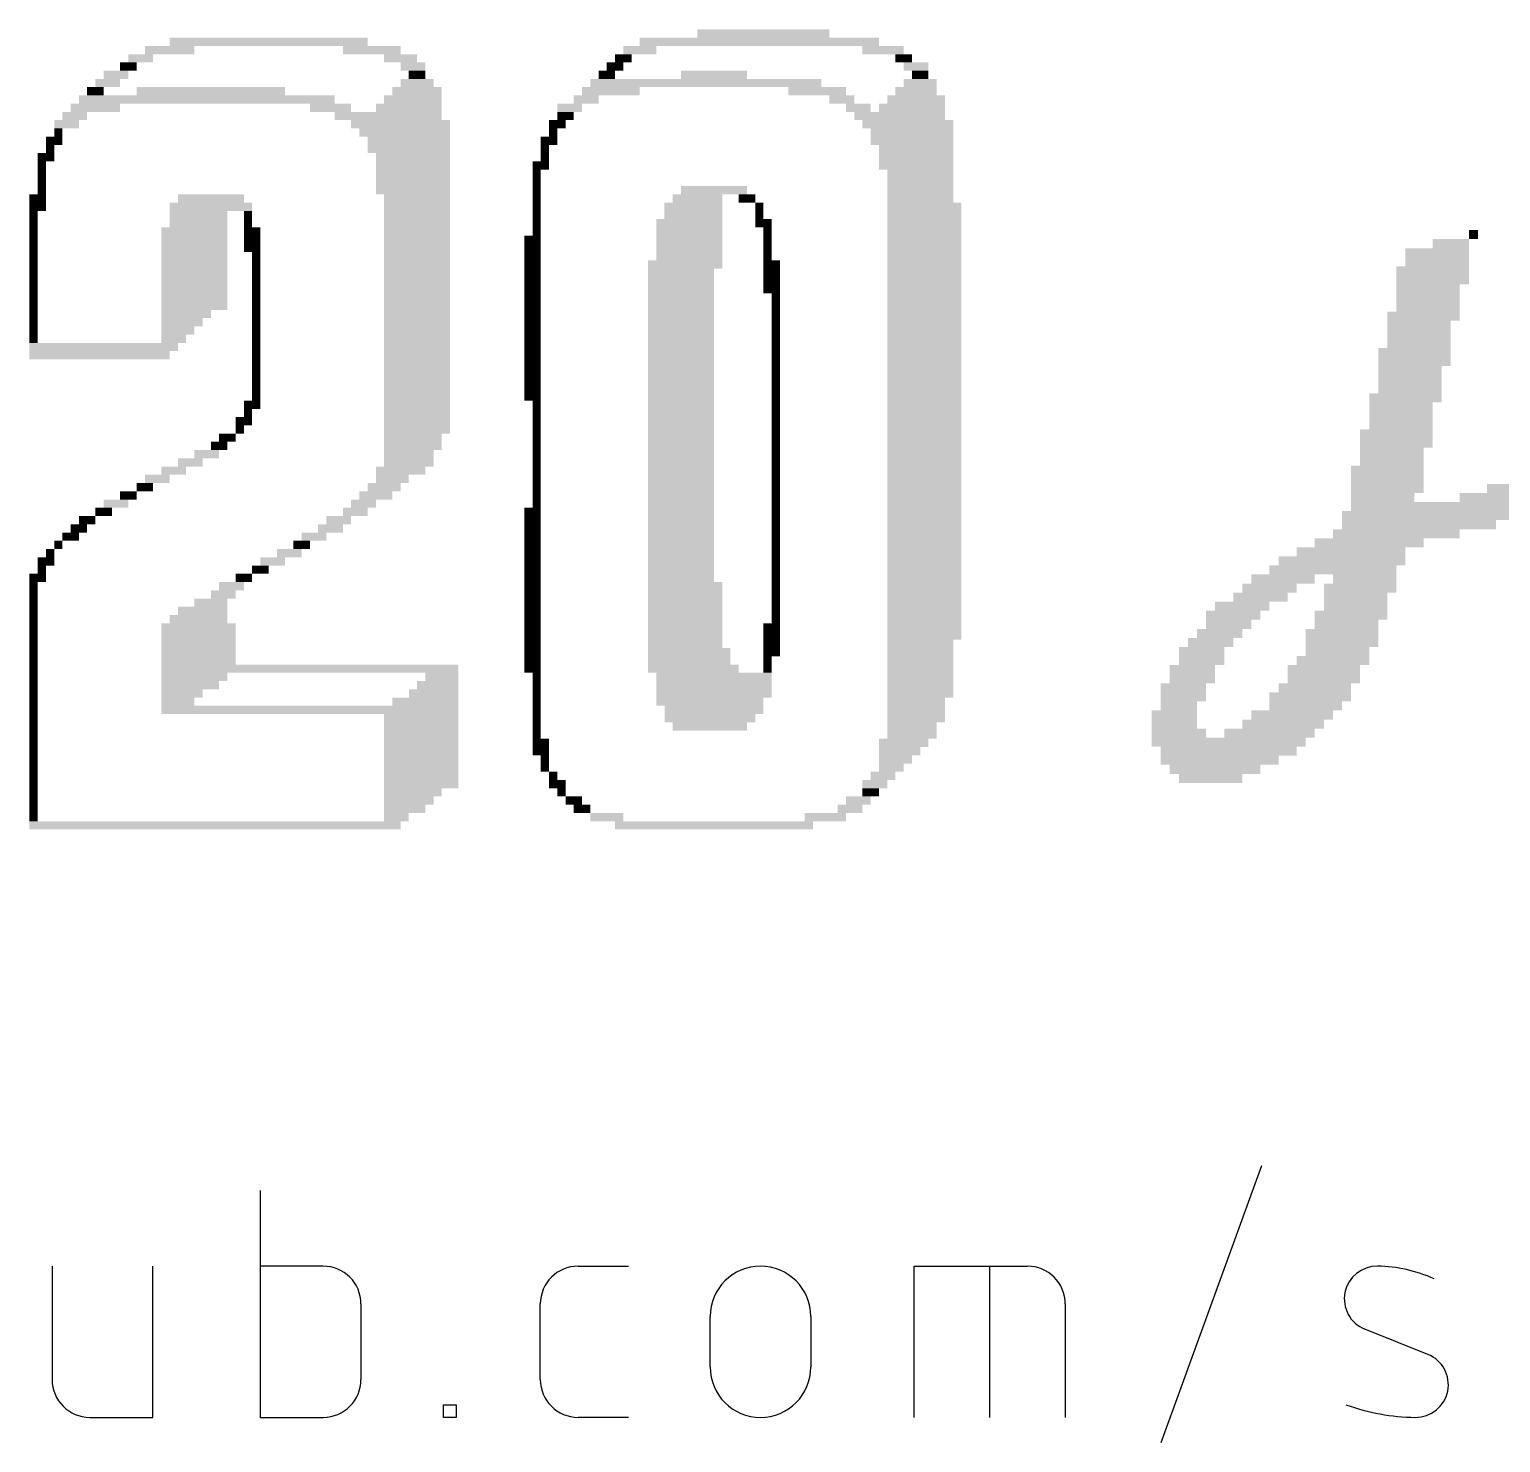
# Model space of a CAD drawing. Extents: x 0 to 102, y 0 to 103.
# Drawn here: x 67.54 to 75.12, y 13.1 to 20.38 of the extents above; entities that cross this region are included whole.
import ezdxf

# ---------------------------------------------------------------- set-up
doc = ezdxf.new("R2010")
doc.units = 0
doc.layers.add('21', color=253, linetype='CONTINUOUS')

# ---------------------------------------------------------------- blocks, each defined once
blk = doc.blocks.new('RECT')
blk.add_solid([(-0.5, -0.5), (0.5, -0.5), (-0.5, 0.5), (0.5, 0.5)])

msp = doc.modelspace()

# ---------------------------------------------------------------- linework, layer by layer
at = {"layer": '21'}
for p, q in [((73.3679, 13.0972), (73.8872, 14.5253)), ((68.7256, 14.3955), (68.7256, 13.2271)), ((67.6529, 14.006), (67.6529, 13.4218)), ((68.1722, 13.2271), (68.1722, 14.006)), ((69.0501, 14.006), (68.7256, 14.006)), ((70.3635, 14.006), (70.6232, 14.006)), ((72.095, 13.2271), (72.095, 14.006)), ((72.095, 14.006), (72.6792, 14.006)), ((72.4845, 13.2271), (72.4845, 14.006)), ((69.2449, 13.4218), (69.2449, 13.8113)), ((70.1688, 13.4218), (70.1688, 13.8113)), ((72.874, 13.8113), (72.874, 13.2271)), ((71.0438, 13.4867), (71.0438, 13.7463)), ((71.5631, 13.7463), (71.5631, 13.4867)), ((74.7423, 13.5516), (74.4177, 13.6814)), ((69.6708, 13.2271), (69.6708, 13.292)), ((69.6708, 13.292), (69.7357, 13.292)), ((69.7357, 13.292), (69.7357, 13.2271)), ((67.8476, 13.2271), (68.1722, 13.2271)), ((68.7256, 13.2271), (69.0501, 13.2271)), ((69.7357, 13.2271), (69.6708, 13.2271)), ((70.6232, 13.2271), (70.3635, 13.2271))]:
    msp.add_line(p, q, dxfattribs=at)
for centre, radius, start, end in [((69.0501, 13.8113), 0.1947, 0, 90), ((70.3635, 13.8113), 0.1947, 90, 180), ((71.3034, 13.7463), 0.2596, 0, 180), ((72.6792, 13.8113), 0.1947, 0, 90), ((74.4802, 13.8377), 0.1683, 89.1818, 248.1989), ((74.4721, 13.2689), 0.7371, 65.7612, 89.1819), ((74.6798, 13.3953), 0.1683, 269.1818, 68.1989), ((67.8476, 13.4218), 0.1947, 180, 270), ((69.0501, 13.4218), 0.1947, 270, 359.9991), ((70.3635, 13.4218), 0.1947, 180, 270), ((71.3034, 13.4867), 0.2596, 180, 0), ((74.6931, 14.3278), 1.1008, 250.209, 269.1819)]:
    msp.add_arc(centre, radius, start, end, dxfattribs=at)

# ---------------------------------------------------------------- block references
for p, xscale, yscale in [((68.7688, 20.315), 1.02, 0.0425), ((71.2976, 20.315), 1.2325, 0.0425), ((71.3188, 20.3575), 0.68, 0.0425), ((68.1101, 20.23), 0.1275, 0.0425), ((68.2588, 20.2725), 0.255, 0.0425), ((69.3, 20.2725), 0.2975, 0.0425), ((69.4488, 20.23), 0.17, 0.0425), ((70.5963, 20.23), 0.085, 0.0425), ((70.6813, 20.2725), 0.17, 0.0425), ((71.9351, 20.2725), 0.2125, 0.0425), ((72.0413, 20.23), 0.085, 0.0425), ((67.9826, 20.145), 0.1275, 0.0425), ((68.0463, 20.1875), 0.085, 0.0425), ((69.5126, 20.1875), 0.1275, 0.0425), ((69.5338, 20.145), 0.085, 0.0425), ((70.5113, 20.145), 0.085, 0.0425), ((70.5538, 20.1875), 0.085, 0.0425), ((71.0638, 20.145), 0.34, 0.0425), ((72.1051, 20.1875), 0.1275, 0.0425), ((72.1263, 20.145), 0.085, 0.0425), ((67.94, 20.1025), 0.1275, 0.0425), ((69.5338, 20.1025), 0.17, 0.0425), ((71.0213, 20.1025), 1.19, 0.0425), ((72.1263, 20.1025), 0.17, 0.0425), ((68.45, 20.0175), 1.3176, 0.0425), ((67.8763, 20.06), 0.085, 0.0425), ((68.4713, 20.06), 0.765, 0.0425), ((69.5126, 20.0175), 0.2975, 0.0425), ((69.5338, 20.06), 0.255, 0.0425), ((70.4051, 20.0175), 0.1275, 0.0425), ((70.5326, 20.06), 0.2975, 0.0425), ((71.5951, 20.06), 0.2975, 0.0425), ((71.7225, 20.0175), 0.1275, 0.0425), ((72.1051, 20.0175), 0.2975, 0.0425), ((72.1051, 20.06), 0.2125, 0.0425), ((67.77, 19.9325), 0.1275, 0.0425), ((67.8763, 19.975), 0.255, 0.0425), ((69.0876, 19.975), 0.2125, 0.0425), ((69.3851, 19.9325), 0.5525, 0.0425), ((69.4913, 19.975), 0.34, 0.0425), ((70.3201, 19.975), 0.1275, 0.0425), ((70.2988, 19.9325), 0.085, 0.0425), ((71.8076, 19.975), 0.1275, 0.0425), ((72.02, 19.9325), 0.4675, 0.0425), ((72.0838, 19.975), 0.34, 0.0425), ((67.7275, 19.89), 0.1274, 0.0425), ((67.6851, 19.8475), 0.0425, 0.0425), ((69.4488, 19.89), 0.51, 0.0425), ((69.4701, 19.8475), 0.4675, 0.0425), ((70.2563, 19.89), 0.085, 0.0425), ((70.2351, 19.8475), 0.0425, 0.0425), ((72.0626, 19.89), 0.4675, 0.0425), ((72.0838, 19.8475), 0.425, 0.0425), ((67.6638, 19.805), 0.0851, 0.0425), ((69.4913, 19.805), 0.425, 0.0425), ((70.2138, 19.805), 0.085, 0.0425), ((72.0838, 19.805), 0.425, 0.0425), ((67.6213, 19.72), 0.085, 0.0425), ((67.6425, 19.7625), 0.0426, 0.0425), ((69.4913, 19.7625), 0.425, 0.0425), ((69.5126, 19.72), 0.3825, 0.0425), ((70.1925, 19.7625), 0.0425, 0.0425), ((70.1925, 19.72), 0.0425, 0.0425), ((72.1051, 19.7625), 0.3825, 0.0425), ((72.1051, 19.72), 0.3825, 0.0425), ((67.6, 19.6775), 0.0424, 0.0425), ((67.6, 19.635), 0.0424, 0.0425), ((69.5126, 19.6775), 0.3825, 0.0425), ((69.5126, 19.635), 0.3825, 0.0425), ((70.1713, 19.6775), 0.085, 0.0425), ((70.1501, 19.635), 0.0425, 0.0425), ((72.1051, 19.6775), 0.3825, 0.0425), ((72.1263, 19.635), 0.34, 0.0425), ((67.6, 19.5925), 0.0424, 0.0425), ((67.6, 19.55), 0.0424, 0.0425), ((69.5126, 19.5925), 0.3825, 0.0425), ((69.5126, 19.55), 0.3825, 0.0425), ((70.1501, 19.5925), 0.0425, 0.0425), ((70.1501, 19.55), 0.0425, 0.0425), ((71.0638, 19.55), 0.34, 0.0425), ((72.1263, 19.5925), 0.34, 0.0425), ((72.1263, 19.55), 0.34, 0.0425), ((67.5787, 19.5075), 0.0849, 0.0425), ((67.5787, 19.465), 0.0849, 0.0425), ((68.4712, 19.465), 0.4249, 0.0425), ((68.4713, 19.5075), 0.34, 0.0425), ((69.5338, 19.5075), 0.34, 0.0425), ((69.5338, 19.465), 0.34, 0.0425), ((70.1501, 19.5075), 0.0425, 0.0425), ((70.1501, 19.465), 0.0425, 0.0425), ((70.9575, 19.465), 0.2975, 0.0425), ((70.9788, 19.5075), 0.255, 0.0425), ((71.2338, 19.5075), 0.085, 0.0425), ((71.2976, 19.465), 0.0425, 0.0425), ((72.1263, 19.5075), 0.34, 0.0425), ((72.1476, 19.465), 0.3825, 0.0425), ((67.5576, 19.4225), 0.0425, 0.0425), ((68.4076, 19.4225), 0.2975, 0.0425), ((68.6625, 19.4225), 0.0424, 0.0425), ((69.5338, 19.4225), 0.34, 0.0425), ((70.1501, 19.4225), 0.0425, 0.0425), ((70.9575, 19.4225), 0.2975, 0.0425), ((71.2976, 19.4225), 0.0425, 0.0425), ((72.1476, 19.4225), 0.3825, 0.0425), ((67.5576, 19.38), 0.0425, 0.0425), ((67.5576, 19.3375), 0.0425, 0.0425), ((68.3863, 19.3375), 0.34, 0.0425), ((68.4076, 19.38), 0.2975, 0.0425), ((68.6625, 19.38), 0.0424, 0.0425), ((68.6838, 19.3375), 0.085, 0.0425), ((69.5338, 19.38), 0.34, 0.0425), ((69.5338, 19.3375), 0.34, 0.0425), ((70.1501, 19.38), 0.0425, 0.0425), ((70.1501, 19.3375), 0.0425, 0.0425), ((70.9363, 19.38), 0.34, 0.0425), ((70.9363, 19.3375), 0.34, 0.0425), ((71.3188, 19.38), 0.085, 0.0425), ((71.3401, 19.3375), 0.0425, 0.0425), ((72.1476, 19.38), 0.3825, 0.0425), ((72.1476, 19.3375), 0.3825, 0.0425), ((74.977, 19.3214), 0.0468, 0.0467), ((67.5576, 19.295), 0.0425, 0.0425), ((67.5576, 19.2525), 0.0425, 0.0425), ((68.3863, 19.295), 0.34, 0.0425), ((68.3863, 19.2525), 0.34, 0.0425), ((68.6838, 19.295), 0.085, 0.0425), ((68.6838, 19.2525), 0.085, 0.0425), ((69.5338, 19.295), 0.34, 0.0425), ((69.5338, 19.2525), 0.34, 0.0425), ((70.1288, 19.295), 0.085, 0.0425), ((70.1288, 19.2525), 0.085, 0.0425), ((70.9363, 19.295), 0.34, 0.0425), ((70.9363, 19.2525), 0.34, 0.0425), ((71.3401, 19.295), 0.0425, 0.0425), ((71.3401, 19.2525), 0.0425, 0.0425), ((72.1476, 19.295), 0.3825, 0.0425), ((72.1476, 19.2525), 0.3825, 0.0425), ((74.8603, 19.2747), 0.1867, 0.0467), ((67.5576, 19.21), 0.0425, 0.0425), ((67.5576, 19.1675), 0.0425, 0.0425), ((68.3863, 19.21), 0.34, 0.0425), ((68.3863, 19.1675), 0.34, 0.0425), ((68.705, 19.21), 0.0426, 0.0425), ((68.705, 19.1675), 0.0426, 0.0425), ((69.5338, 19.21), 0.34, 0.0425), ((69.5338, 19.1675), 0.34, 0.0425), ((70.1288, 19.21), 0.085, 0.0425), ((70.1288, 19.1675), 0.085, 0.0425), ((70.9151, 19.1675), 0.3825, 0.0425), ((70.9363, 19.21), 0.34, 0.0425), ((71.3613, 19.1675), 0.085, 0.0425), ((71.3401, 19.21), 0.0425, 0.0425), ((72.1476, 19.21), 0.3825, 0.0425), ((72.1476, 19.1675), 0.3825, 0.0425), ((74.7901, 19.228), 0.3269, 0.0467), ((74.7901, 19.1813), 0.3269, 0.0467), ((67.5576, 19.125), 0.0425, 0.0425), ((67.5576, 19.0825), 0.0425, 0.0425), ((68.3863, 19.125), 0.34, 0.0425), ((68.3863, 19.0825), 0.34, 0.0425), ((68.705, 19.125), 0.0426, 0.0425), ((68.705, 19.0825), 0.0426, 0.0425), ((69.5338, 19.125), 0.34, 0.0425), ((69.5338, 19.0825), 0.34, 0.0425), ((70.1288, 19.125), 0.085, 0.0425), ((70.1288, 19.0825), 0.085, 0.0425), ((70.8938, 19.125), 0.34, 0.0425), ((70.8938, 19.0825), 0.34, 0.0425), ((71.3613, 19.125), 0.085, 0.0425), ((71.3613, 19.0825), 0.085, 0.0425), ((72.1476, 19.125), 0.3825, 0.0425), ((72.1476, 19.0825), 0.3825, 0.0425), ((74.7668, 19.1346), 0.3736, 0.0467), ((74.7668, 19.0879), 0.3736, 0.0467), ((67.5576, 19.04), 0.0425, 0.0425), ((68.3863, 19.04), 0.34, 0.0425), ((68.705, 19.04), 0.0426, 0.0425), ((69.5338, 19.04), 0.34, 0.0425), ((70.1288, 19.04), 0.085, 0.0425), ((70.8938, 19.04), 0.34, 0.0425), ((71.3613, 19.04), 0.085, 0.0425), ((72.1476, 19.04), 0.3825, 0.0425), ((74.7435, 19.0412), 0.3269, 0.0467), ((67.5576, 18.9975), 0.0425, 0.0425), ((67.5576, 18.955), 0.0425, 0.0425), ((68.3863, 18.9975), 0.34, 0.0425), ((68.3863, 18.955), 0.34, 0.0425), ((68.705, 18.9975), 0.0426, 0.0425), ((68.705, 18.955), 0.0426, 0.0425), ((69.5338, 18.9975), 0.34, 0.0425), ((69.5338, 18.955), 0.34, 0.0425), ((70.1288, 18.9975), 0.085, 0.0425), ((70.1288, 18.955), 0.085, 0.0425), ((70.8938, 18.9975), 0.34, 0.0425), ((70.8938, 18.955), 0.34, 0.0425), ((71.3826, 18.9975), 0.0425, 0.0425), ((71.3826, 18.955), 0.0425, 0.0425), ((72.1476, 18.9975), 0.3825, 0.0425), ((72.1476, 18.955), 0.3825, 0.0425), ((74.7435, 18.9945), 0.3269, 0.0467), ((74.7435, 18.9478), 0.3269, 0.0467), ((67.5576, 18.9125), 0.0425, 0.0425), ((67.5576, 18.87), 0.0425, 0.0425), ((68.3438, 18.9125), 0.255, 0.0425), ((68.3226, 18.87), 0.2125, 0.0425), ((68.705, 18.9125), 0.0426, 0.0425), ((68.705, 18.87), 0.0426, 0.0425), ((69.5338, 18.9125), 0.34, 0.0425), ((69.5338, 18.87), 0.34, 0.0425), ((70.1288, 18.9125), 0.085, 0.0425), ((70.1288, 18.87), 0.085, 0.0425), ((70.8938, 18.9125), 0.34, 0.0425), ((70.8938, 18.87), 0.34, 0.0425), ((71.3826, 18.9125), 0.0425, 0.0425), ((71.3826, 18.87), 0.0425, 0.0425), ((72.1476, 18.9125), 0.3825, 0.0425), ((72.1476, 18.87), 0.3825, 0.0425), ((74.7201, 18.9011), 0.3736, 0.0467), ((74.6968, 18.8544), 0.3269, 0.0467), ((67.5576, 18.8275), 0.0425, 0.0425), ((67.5576, 18.785), 0.0425, 0.0425), ((68.3013, 18.8275), 0.17, 0.0425), ((68.2801, 18.785), 0.1275, 0.0425), ((68.705, 18.8275), 0.0426, 0.0425), ((68.705, 18.785), 0.0426, 0.0425), ((69.5338, 18.8275), 0.34, 0.0425), ((69.5338, 18.785), 0.34, 0.0425), ((70.1288, 18.8275), 0.085, 0.0425), ((70.1288, 18.785), 0.085, 0.0425), ((70.8938, 18.8275), 0.34, 0.0425), ((70.8938, 18.785), 0.34, 0.0425), ((71.3826, 18.8275), 0.0425, 0.0425), ((71.3826, 18.785), 0.0425, 0.0425), ((72.1476, 18.8275), 0.3825, 0.0425), ((72.1476, 18.785), 0.3825, 0.0425), ((74.6968, 18.8077), 0.3269, 0.0467), ((67.9188, 18.7425), 0.765, 0.0425), ((68.705, 18.7425), 0.0426, 0.0425), ((69.5338, 18.7425), 0.34, 0.0425), ((70.1288, 18.7425), 0.085, 0.0425), ((70.8938, 18.7425), 0.34, 0.0425), ((71.3826, 18.7425), 0.0425, 0.0425), ((72.1476, 18.7425), 0.3825, 0.0425), ((74.6735, 18.7143), 0.3735, 0.0467), ((74.6968, 18.761), 0.3269, 0.0467), ((67.8976, 18.7), 0.7225, 0.0425), ((68.705, 18.7), 0.0426, 0.0425), ((68.705, 18.6575), 0.0426, 0.0425), ((69.5338, 18.7), 0.34, 0.0425), ((69.5338, 18.6575), 0.34, 0.0425), ((70.1288, 18.7), 0.085, 0.0425), ((70.1288, 18.6575), 0.085, 0.0425), ((70.8938, 18.7), 0.34, 0.0425), ((70.8938, 18.6575), 0.34, 0.0425), ((71.3826, 18.7), 0.0425, 0.0425), ((71.3826, 18.6575), 0.0425, 0.0425), ((72.1476, 18.7), 0.3825, 0.0425), ((72.1476, 18.6575), 0.3825, 0.0425), ((74.6735, 18.6676), 0.3735, 0.0467), ((68.705, 18.615), 0.0426, 0.0425), ((68.705, 18.5725), 0.0426, 0.0425), ((69.5338, 18.615), 0.34, 0.0425), ((69.5338, 18.5725), 0.34, 0.0425), ((70.1288, 18.615), 0.085, 0.0425), ((70.1288, 18.5725), 0.085, 0.0425), ((70.8938, 18.615), 0.34, 0.0425), ((70.8938, 18.5725), 0.34, 0.0425), ((71.3826, 18.615), 0.0425, 0.0425), ((71.3826, 18.5725), 0.0425, 0.0425), ((72.1476, 18.615), 0.3825, 0.0425), ((72.1476, 18.5725), 0.3825, 0.0425), ((74.6501, 18.6209), 0.3268, 0.0467), ((74.6501, 18.5742), 0.3268, 0.0467), ((68.705, 18.53), 0.0426, 0.0425), ((68.705, 18.4875), 0.0426, 0.0425), ((69.5338, 18.53), 0.34, 0.0425), ((69.5338, 18.4875), 0.34, 0.0425), ((70.1288, 18.53), 0.085, 0.0425), ((70.1288, 18.4875), 0.085, 0.0425), ((70.8938, 18.53), 0.34, 0.0425), ((70.8938, 18.4875), 0.34, 0.0425), ((71.3826, 18.53), 0.0425, 0.0425), ((71.3826, 18.4875), 0.0425, 0.0425), ((72.1476, 18.53), 0.3825, 0.0425), ((72.1476, 18.4875), 0.3825, 0.0425), ((74.6268, 18.4808), 0.3735, 0.0467), ((74.6501, 18.5275), 0.3268, 0.0467), ((68.6838, 18.445), 0.085, 0.0425), ((68.6625, 18.4025), 0.0424, 0.0425), ((69.5338, 18.445), 0.34, 0.0425), ((69.5338, 18.4025), 0.34, 0.0425), ((70.1501, 18.445), 0.0425, 0.0425), ((70.1501, 18.4025), 0.0425, 0.0425), ((70.8938, 18.445), 0.34, 0.0425), ((70.8938, 18.4025), 0.34, 0.0425), ((71.3826, 18.445), 0.0425, 0.0425), ((71.3826, 18.4025), 0.0425, 0.0425), ((72.1476, 18.445), 0.3825, 0.0425), ((72.1476, 18.4025), 0.3825, 0.0425), ((74.6035, 18.4341), 0.3269, 0.0467), ((68.6412, 18.36), 0.0849, 0.0425), ((69.5338, 18.36), 0.34, 0.0425), ((70.1501, 18.36), 0.0425, 0.0425), ((70.8938, 18.36), 0.34, 0.0425), ((71.3826, 18.36), 0.0425, 0.0425), ((72.1476, 18.36), 0.3825, 0.0425), ((74.6035, 18.3874), 0.3269, 0.0467), ((74.6035, 18.3407), 0.3269, 0.0467), ((68.5563, 18.275), 0.085, 0.0425), ((68.6201, 18.3175), 0.0425, 0.0425), ((69.5338, 18.3175), 0.34, 0.0425), ((69.5126, 18.275), 0.2975, 0.0425), ((70.1501, 18.3175), 0.0425, 0.0425), ((70.1501, 18.275), 0.0425, 0.0425), ((70.8938, 18.3175), 0.34, 0.0425), ((70.8938, 18.275), 0.34, 0.0425), ((71.3826, 18.3175), 0.0425, 0.0425), ((71.3826, 18.275), 0.0425, 0.0425), ((72.1476, 18.3175), 0.3825, 0.0425), ((72.1476, 18.275), 0.3825, 0.0425), ((74.5801, 18.294), 0.3736, 0.0467), ((74.5801, 18.2473), 0.3736, 0.0467), ((68.4501, 18.19), 0.1275, 0.0425), ((68.5138, 18.2325), 0.085, 0.0425), ((69.5126, 18.2325), 0.2975, 0.0425), ((69.4913, 18.19), 0.255, 0.0425), ((70.1501, 18.2325), 0.0425, 0.0425), ((70.1501, 18.19), 0.0425, 0.0425), ((70.8938, 18.2325), 0.34, 0.0425), ((70.8938, 18.19), 0.34, 0.0425), ((71.3826, 18.2325), 0.0425, 0.0425), ((71.3826, 18.19), 0.0425, 0.0425), ((72.1476, 18.2325), 0.3825, 0.0425), ((72.1476, 18.19), 0.3825, 0.0425), ((74.5568, 18.2006), 0.3269, 0.0467), ((68.2801, 18.105), 0.1275, 0.0425), ((68.365, 18.1475), 0.1275, 0.0425), ((69.4488, 18.105), 0.255, 0.0425), ((69.4913, 18.1475), 0.255, 0.0425), ((70.1501, 18.1475), 0.0425, 0.0425), ((70.1501, 18.105), 0.0425, 0.0425), ((70.8938, 18.1475), 0.34, 0.0425), ((70.8938, 18.105), 0.34, 0.0425), ((71.3826, 18.1475), 0.0425, 0.0425), ((71.3826, 18.105), 0.0425, 0.0425), ((72.1476, 18.1475), 0.3825, 0.0425), ((72.1476, 18.105), 0.3825, 0.0425), ((74.5333, 18.1072), 0.3737, 0.0467), ((74.5568, 18.1539), 0.3269, 0.0467), ((68.1951, 18.0625), 0.1275, 0.0425), ((69.4063, 18.0625), 0.17, 0.0425), ((70.1501, 18.0625), 0.0425, 0.0425), ((70.8938, 18.0625), 0.34, 0.0425), ((71.3826, 18.0625), 0.0425, 0.0425), ((72.1476, 18.0625), 0.3825, 0.0425), ((74.5333, 18.0605), 0.3737, 0.0467), ((68.0463, 17.9775), 0.085, 0.0425), ((68.1313, 18.02), 0.085, 0.0425), ((69.3213, 17.9775), 0.17, 0.0425), ((69.3638, 18.02), 0.17, 0.0425), ((70.1501, 18.02), 0.0425, 0.0425), ((70.1501, 17.9775), 0.0425, 0.0425), ((70.8938, 18.02), 0.34, 0.0425), ((70.8938, 17.9775), 0.34, 0.0425), ((71.3826, 18.02), 0.0425, 0.0425), ((71.3826, 17.9775), 0.0425, 0.0425), ((72.1476, 18.02), 0.3825, 0.0425), ((72.1476, 17.9775), 0.3825, 0.0425), ((74.5333, 18.0138), 0.3737, 0.0467), ((74.51, 17.9671), 0.3269, 0.0467), ((75.2805, 17.9671), 0.7472, 0.0467), ((75.374, 18.0138), 0.6537, 0.0467), ((67.9188, 17.8925), 0.085, 0.0425), ((67.9826, 17.935), 0.1275, 0.0425), ((69.2151, 17.8925), 0.1275, 0.0425), ((69.2576, 17.935), 0.1275, 0.0425), ((70.1288, 17.8925), 0.085, 0.0425), ((70.1501, 17.935), 0.0425, 0.0425), ((70.8938, 17.935), 0.34, 0.0425), ((70.8938, 17.8925), 0.34, 0.0425), ((71.3826, 17.935), 0.0425, 0.0425), ((71.3826, 17.8925), 0.0425, 0.0425), ((72.1476, 17.935), 0.3825, 0.0425), ((72.1476, 17.8925), 0.3825, 0.0425), ((74.977, 17.8737), 1.3543, 0.0467), ((75.0003, 17.9204), 1.3076, 0.0467), ((67.7913, 17.8075), 0.085, 0.0425), ((67.8338, 17.85), 0.0851, 0.0425), ((69.0876, 17.8075), 0.1275, 0.0425), ((69.13, 17.85), 0.1275, 0.0425), ((70.1288, 17.85), 0.085, 0.0425), ((70.1288, 17.8075), 0.085, 0.0425), ((70.8938, 17.85), 0.34, 0.0425), ((70.8938, 17.8075), 0.34, 0.0425), ((71.3826, 17.85), 0.0425, 0.0425), ((71.3826, 17.8075), 0.0425, 0.0425), ((72.1476, 17.85), 0.3825, 0.0425), ((72.1476, 17.8075), 0.3825, 0.0425), ((74.6968, 17.827), 0.7939, 0.0467), ((67.6851, 17.7225), 0.0425, 0.0425), ((67.7488, 17.765), 0.0849, 0.0425), ((68.9388, 17.7225), 0.085, 0.0425), ((69.0025, 17.765), 0.1275, 0.0425), ((70.1288, 17.765), 0.085, 0.0425), ((70.1288, 17.7225), 0.085, 0.0425), ((70.8938, 17.765), 0.34, 0.0425), ((70.8938, 17.7225), 0.34, 0.0425), ((71.3826, 17.765), 0.0425, 0.0425), ((71.3826, 17.7225), 0.0425, 0.0425), ((72.1476, 17.765), 0.3825, 0.0425), ((72.1476, 17.7225), 0.3825, 0.0425), ((74.44, 17.7336), 0.5605, 0.0467), ((74.58, 17.7803), 0.6538, 0.0467), ((67.6425, 17.68), 0.0426, 0.0425), ((68.8751, 17.68), 0.1275, 0.0425), ((70.1288, 17.68), 0.085, 0.0425), ((70.8938, 17.68), 0.34, 0.0425), ((71.3826, 17.68), 0.0425, 0.0425), ((72.1476, 17.68), 0.3825, 0.0425), ((74.2998, 17.6402), 0.6538, 0.0467), ((74.3465, 17.6869), 0.5604, 0.0467), ((67.6213, 17.6375), 0.085, 0.0425), ((67.6, 17.595), 0.0424, 0.0425), ((68.7263, 17.595), 0.0851, 0.0425), ((68.7901, 17.6375), 0.1275, 0.0425), ((70.1288, 17.6375), 0.085, 0.0425), ((70.1288, 17.595), 0.085, 0.0425), ((70.8938, 17.6375), 0.34, 0.0425), ((70.8938, 17.595), 0.34, 0.0425), ((71.3826, 17.6375), 0.0425, 0.0425), ((71.3826, 17.595), 0.0425, 0.0425), ((72.1476, 17.6375), 0.3825, 0.0425), ((72.1476, 17.595), 0.3825, 0.0425), ((74.2531, 17.5935), 0.6538, 0.0467), ((67.5787, 17.5525), 0.0849, 0.0425), ((67.5576, 17.51), 0.0425, 0.0425), ((68.5776, 17.51), 0.1275, 0.0425), ((68.6412, 17.5525), 0.0849, 0.0425), ((70.1288, 17.5525), 0.085, 0.0425), ((70.1288, 17.51), 0.085, 0.0425), ((70.8938, 17.5525), 0.34, 0.0425), ((70.9151, 17.51), 0.3825, 0.0425), ((71.3826, 17.5525), 0.0425, 0.0425), ((71.3826, 17.51), 0.0425, 0.0425), ((72.1476, 17.5525), 0.3825, 0.0425), ((72.1476, 17.51), 0.3825, 0.0425), ((73.9262, 17.5001), 0.2802, 0.0467), ((73.9963, 17.5468), 0.3268, 0.0467), ((74.3932, 17.5001), 0.3736, 0.0467), ((74.4166, 17.5468), 0.3269, 0.0467), ((67.5576, 17.4675), 0.0425, 0.0425), ((67.5576, 17.425), 0.0425, 0.0425), ((68.4713, 17.425), 0.17, 0.0425), ((68.535, 17.4675), 0.1275, 0.0425), ((70.1288, 17.4675), 0.085, 0.0425), ((70.1288, 17.425), 0.085, 0.0425), ((70.9151, 17.4675), 0.3825, 0.0425), ((70.9151, 17.425), 0.3825, 0.0425), ((71.3826, 17.4675), 0.0425, 0.0425), ((71.3826, 17.425), 0.0425, 0.0425), ((72.1476, 17.4675), 0.3825, 0.0425), ((72.1476, 17.425), 0.3825, 0.0425), ((73.8796, 17.4534), 0.2803, 0.0467), ((74.3698, 17.4534), 0.3269, 0.0467), ((67.5576, 17.3825), 0.0425, 0.0425), ((67.5576, 17.34), 0.0425, 0.0425), ((68.4076, 17.34), 0.2975, 0.0425), ((68.4288, 17.3825), 0.255, 0.0425), ((70.1288, 17.3825), 0.085, 0.0425), ((70.1288, 17.34), 0.085, 0.0425), ((70.9151, 17.3825), 0.3825, 0.0425), ((70.9151, 17.34), 0.3825, 0.0425), ((71.3826, 17.3825), 0.0425, 0.0425), ((71.3826, 17.34), 0.0425, 0.0425), ((72.1476, 17.3825), 0.3825, 0.0425), ((72.1476, 17.34), 0.3825, 0.0425), ((73.7395, 17.36), 0.2803, 0.0467), ((73.7861, 17.4067), 0.2802, 0.0467), ((74.3465, 17.36), 0.3736, 0.0467), ((74.3698, 17.4067), 0.3269, 0.0467), ((67.5576, 17.2975), 0.0425, 0.0425), ((68.4076, 17.2975), 0.3825, 0.0425), ((70.1288, 17.2975), 0.085, 0.0425), ((70.9151, 17.2975), 0.3825, 0.0425), ((71.3613, 17.2975), 0.085, 0.0425), ((72.1476, 17.2975), 0.3825, 0.0425), ((73.6694, 17.2666), 0.2334, 0.0467), ((73.7161, 17.3133), 0.2336, 0.0467), ((74.2999, 17.2666), 0.3737, 0.0467), ((74.3232, 17.3133), 0.327, 0.0467), ((67.5576, 17.255), 0.0425, 0.0425), ((67.5576, 17.2125), 0.0425, 0.0425), ((68.4076, 17.255), 0.3825, 0.0425), ((68.4076, 17.2125), 0.3825, 0.0425), ((70.1288, 17.255), 0.085, 0.0425), ((70.1288, 17.2125), 0.085, 0.0425), ((70.9151, 17.255), 0.3825, 0.0425), ((70.9151, 17.2125), 0.3825, 0.0425), ((71.3613, 17.255), 0.085, 0.0425), ((71.3613, 17.2125), 0.085, 0.0425), ((72.1263, 17.2125), 0.34, 0.0425), ((72.1476, 17.255), 0.3825, 0.0425), ((73.6227, 17.2199), 0.2335, 0.0467), ((74.2999, 17.2199), 0.3737, 0.0467), ((67.5576, 17.17), 0.0425, 0.0425), ((67.5576, 17.1275), 0.0425, 0.0425), ((68.4076, 17.17), 0.3825, 0.0425), ((68.4076, 17.1275), 0.3825, 0.0425), ((70.1288, 17.17), 0.085, 0.0425), ((70.1288, 17.1275), 0.085, 0.0425), ((70.9363, 17.17), 0.425, 0.0425), ((70.9363, 17.1275), 0.425, 0.0425), ((71.3613, 17.17), 0.085, 0.0425), ((71.3401, 17.1275), 0.0425, 0.0425), ((72.1263, 17.17), 0.34, 0.0425), ((72.1263, 17.1275), 0.34, 0.0425), ((73.576, 17.1732), 0.2336, 0.0467), ((73.576, 17.1265), 0.2336, 0.0467), ((74.2532, 17.1265), 0.3737, 0.0467), ((74.2765, 17.1732), 0.327, 0.0467), ((67.5576, 17.085), 0.0425, 0.0425), ((67.5576, 17.0425), 0.0425, 0.0425), ((68.3863, 17.0425), 0.34, 0.0425), ((68.9813, 17.085), 1.5299, 0.0425), ((69.6613, 17.0425), 0.1699, 0.0425), ((70.1288, 17.085), 0.085, 0.0425), ((70.1501, 17.0425), 0.0425, 0.0425), ((70.9575, 17.085), 0.4675, 0.0425), ((71.0638, 17.0425), 0.595, 0.0425), ((71.3401, 17.085), 0.0425, 0.0425), ((72.1263, 17.085), 0.34, 0.0425), ((72.1263, 17.0425), 0.34, 0.0425), ((73.5293, 17.0798), 0.2334, 0.0467), ((74.2065, 17.0798), 0.3736, 0.0467), ((67.5576, 17), 0.0425, 0.0425), ((68.365, 17), 0.2975, 0.0425), ((69.64, 17), 0.2124, 0.0425), ((70.1501, 17), 0.0425, 0.0425), ((71.0638, 17), 0.595, 0.0425), ((72.1263, 17), 0.34, 0.0425), ((73.4826, 16.9864), 0.2335, 0.0467), ((73.5293, 17.0331), 0.2334, 0.0467), ((74.1597, 16.9864), 0.3736, 0.0467), ((74.2065, 17.0331), 0.3736, 0.0467), ((67.5576, 16.9575), 0.0425, 0.0425), ((67.5576, 16.915), 0.0425, 0.0425), ((68.3226, 16.9575), 0.2125, 0.0425), ((68.3013, 16.915), 0.17, 0.0425), ((69.5763, 16.915), 0.3399, 0.0425), ((69.6188, 16.9575), 0.2549, 0.0425), ((70.1501, 16.9575), 0.0425, 0.0425), ((70.1501, 16.915), 0.0425, 0.0425), ((71.0638, 16.9575), 0.595, 0.0425), ((71.0426, 16.915), 0.5525, 0.0425), ((72.1263, 16.9575), 0.34, 0.0425), ((72.1051, 16.915), 0.2975, 0.0425), ((73.4592, 16.893), 0.1869, 0.0467), ((73.4826, 16.9397), 0.2335, 0.0467), ((74.1364, 16.9397), 0.4203, 0.0467), ((74.113, 16.893), 0.3736, 0.0467), ((67.5576, 16.8725), 0.0425, 0.0425), ((67.5576, 16.83), 0.0425, 0.0425), ((68.9813, 16.8725), 1.5299, 0.0425), ((69.555, 16.83), 0.3824, 0.0425), ((70.1501, 16.8725), 0.0425, 0.0425), ((70.1501, 16.83), 0.0425, 0.0425), ((71.0638, 16.8725), 0.51, 0.0425), ((71.0426, 16.83), 0.4675, 0.0425), ((72.1051, 16.8725), 0.2975, 0.0425), ((72.1051, 16.83), 0.2975, 0.0425), ((73.436, 16.8463), 0.2335, 0.0467), ((74.043, 16.8463), 0.4202, 0.0467), ((67.5576, 16.7875), 0.0425, 0.0425), ((67.5576, 16.745), 0.0425, 0.0425), ((69.555, 16.7875), 0.3824, 0.0425), ((69.555, 16.745), 0.3824, 0.0425), ((70.1501, 16.7875), 0.0425, 0.0425), ((70.1501, 16.745), 0.0425, 0.0425), ((71.0426, 16.7875), 0.3825, 0.0425), ((72.0838, 16.7875), 0.255, 0.0425), ((72.0838, 16.745), 0.255, 0.0425), ((73.4592, 16.7529), 0.2801, 0.0467), ((73.436, 16.7996), 0.2335, 0.0467), ((73.9263, 16.7529), 0.4669, 0.0467), ((73.9963, 16.7996), 0.4203, 0.0467), ((67.5576, 16.7025), 0.0425, 0.0425), ((67.5576, 16.66), 0.0425, 0.0425), ((69.555, 16.7025), 0.3824, 0.0425), ((69.555, 16.66), 0.3824, 0.0425), ((70.1713, 16.7025), 0.085, 0.0425), ((70.1713, 16.66), 0.085, 0.0425), ((72.02, 16.66), 0.2125, 0.0425), ((72.0413, 16.7025), 0.255, 0.0425), ((73.7161, 16.7062), 0.7938, 0.0467), ((73.7161, 16.6595), 0.7005, 0.0467), ((67.5576, 16.6175), 0.0425, 0.0425), ((69.555, 16.6175), 0.3824, 0.0425), ((70.1925, 16.6175), 0.0425, 0.0425), ((71.9988, 16.6175), 0.17, 0.0425), ((73.6694, 16.6128), 0.6071, 0.0467), ((67.5576, 16.575), 0.0425, 0.0425), ((67.5576, 16.5325), 0.0425, 0.0425), ((69.555, 16.575), 0.3824, 0.0425), ((69.555, 16.5325), 0.3824, 0.0425), ((70.1925, 16.575), 0.0425, 0.0425), ((70.2351, 16.5325), 0.0425, 0.0425), ((71.9351, 16.5325), 0.1275, 0.0425), ((71.9776, 16.575), 0.1275, 0.0425), ((73.6461, 16.5661), 0.467, 0.0467), ((73.6227, 16.5194), 0.3269, 0.0467), ((67.5576, 16.49), 0.0425, 0.0425), ((67.5576, 16.4475), 0.0425, 0.0425), ((69.555, 16.49), 0.3824, 0.0425), ((69.5126, 16.4475), 0.2975, 0.0425), ((70.2563, 16.49), 0.085, 0.0425), ((70.2776, 16.4475), 0.0425, 0.0425), ((71.8925, 16.49), 0.1275, 0.0425), ((71.8713, 16.4475), 0.085, 0.0425), ((67.5576, 16.405), 0.0425, 0.0425), ((67.5576, 16.3625), 0.0425, 0.0425), ((69.4913, 16.405), 0.255, 0.0425), ((69.4701, 16.3625), 0.2125, 0.0425), ((70.3413, 16.405), 0.085, 0.0425), ((70.3838, 16.3625), 0.085, 0.0425), ((71.7651, 16.3625), 0.1275, 0.0425), ((71.8076, 16.405), 0.1275, 0.0425), ((67.5576, 16.32), 0.0425, 0.0425), ((68.4926, 16.2775), 1.9125, 0.0425), ((69.4275, 16.32), 0.1275, 0.0425), ((70.5113, 16.32), 0.17, 0.0425), ((71.0638, 16.2775), 1.02, 0.0425), ((71.6376, 16.32), 0.2125, 0.0425)]:
    msp.add_blockref('RECT', p, dxfattribs=dict(at, xscale=xscale, yscale=yscale))

doc.saveas('drawing.dxf')
